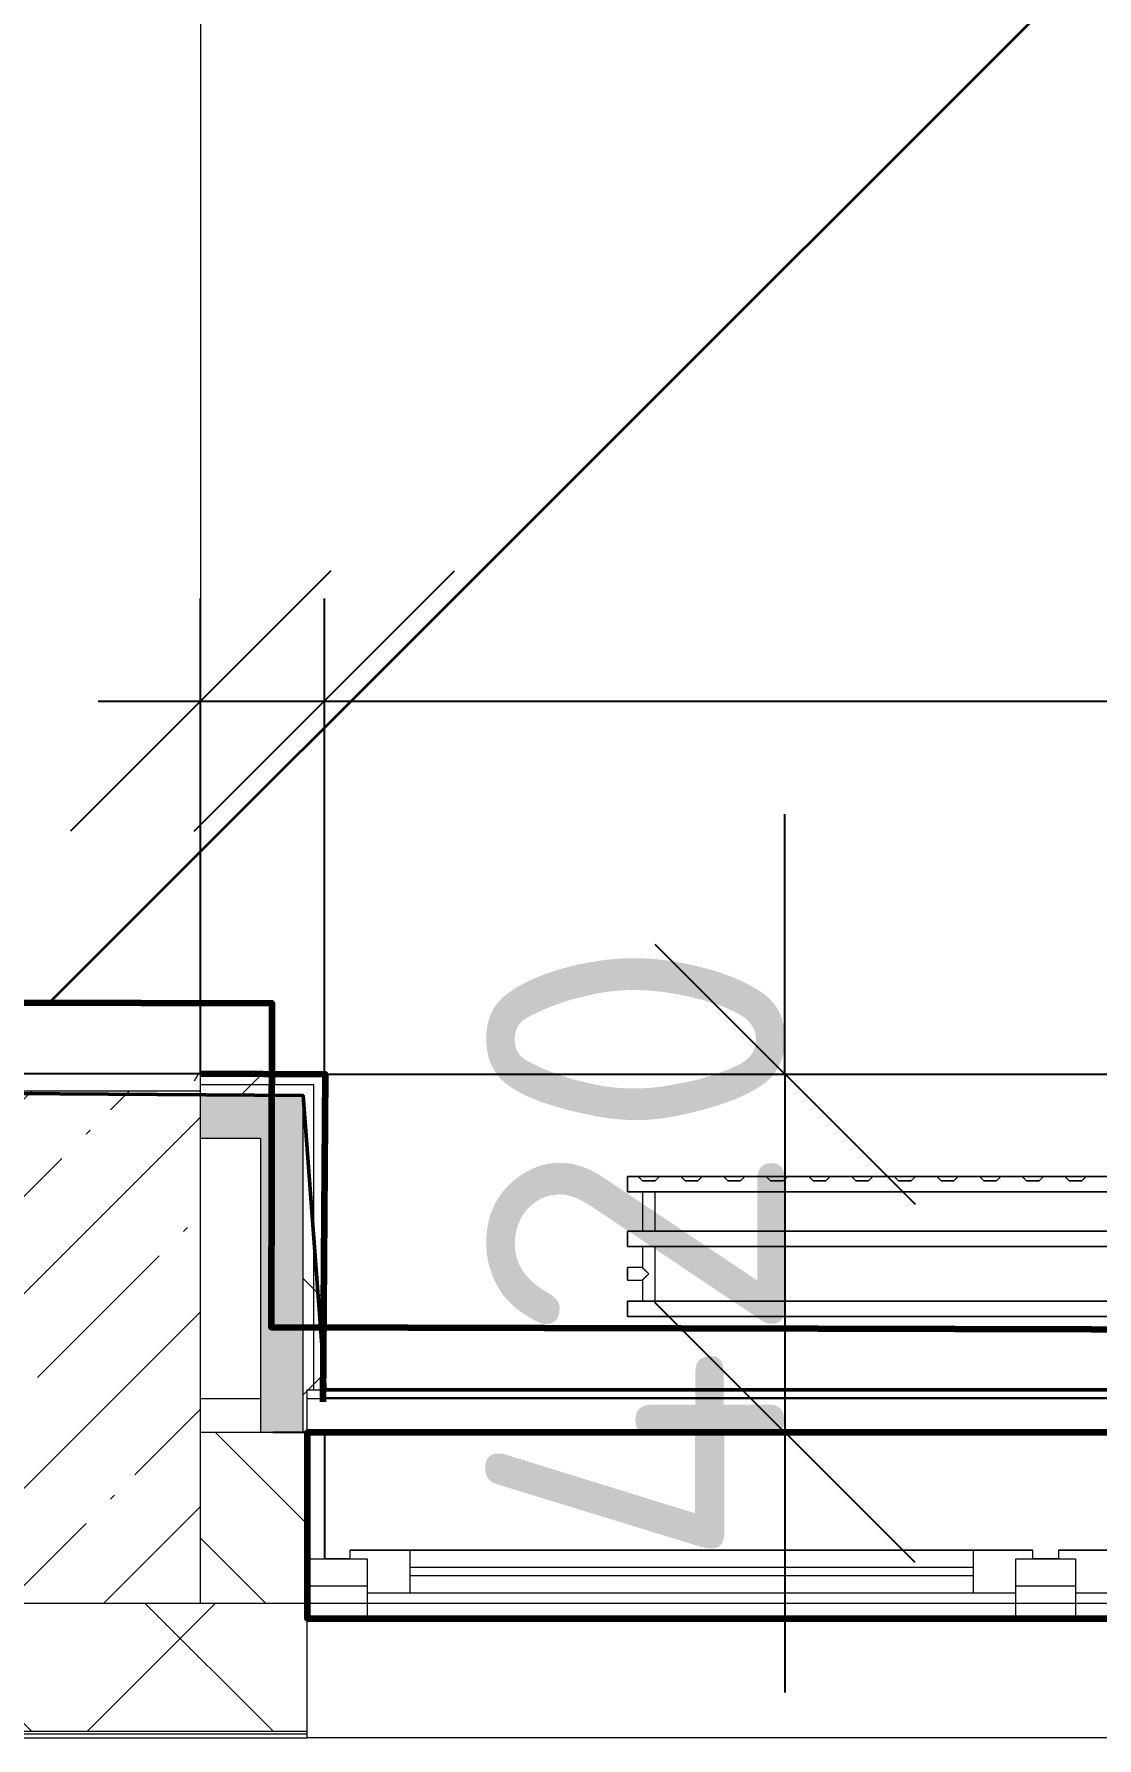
# Model space of a CAD drawing. Header units: millimetres. Extents: x -249154 to 415037, y -45458 to 354837.
# Drawn here: x 22380 to 23625, y -394 to 1603 of the extents above; entities that cross this region are included whole.
import ezdxf

# ---------------------------------------------------------------- set-up
doc = ezdxf.new("R2010")
doc.units = ezdxf.units.MM
for name, color, linetype, lineweight in [('2)2 штукатурка', 5, 'Continuous', 50), ('3)1 шпаклевка', 4, 'Continuous', 35), ('3.3) Шпаклевка баз. фин. WD5-13', 160, 'Continuous', 140), ('3.4) Шп. баз 4 в 525 поз 4838м2', 160, 'Continuous', 140), ('3.4) Шп. фин 4 в 529 поз 11227м2', 6, 'Continuous', 140), ('3.6) Ремонт откосов базовая', 6, 'Continuous', 140), ('3.7) Ремонт откосов финишная', 3, 'Continuous', 140), ('4) демонтаж НЗ №2', 1, 'Continuous', 35), ('4.1) Дм уборка мусора НЗ 2', 20, 'Continuous', 35), ('5.5) Перег WD5', 3, 'Continuous', 60), ('666 покраска FK1', 211, 'Continuous', 60), ('839 штук откосы', 3, 'Continuous', 158), ('874 шпакл откосы', 5, 'Continuous', 158), ('A-FLOR', 7, 'Continuous', 9), ('A-GLAZ', 7, 'Continuous', 9), ('A-GLAZ-1', 7, 'Continuous', 5), ('A-WALL', 7, 'Continuous', 5), ('I-WALL', 7, 'Continuous', 5), ('S-COLS', 7, 'Continuous', 9), ('S-COLS-1', 7, 'Continuous', 5)]:
    doc.layers.add(name, color=color, linetype=linetype, lineweight=lineweight)
for name, color, linetype, lineweight, true_color in [('A-WALL-1', 9, 'Continuous', 5, 0x808080), ('A-WALL-FNSH-1', 9, 'Continuous', 5, 0x808080), ('M-EQPM-1', 7, 'Continuous', 9, 0xb2b2b2)]:
    doc.layers.add(name, color=color, linetype=linetype, lineweight=lineweight, true_color=true_color)
doc.styles.add('ISOCPEUR_1', font='isocpeur.ttf', dxfattribs={"height": 350})
doc.styles.add('ISOCPEUR_4', font='isocpeur.ttf', dxfattribs={"width": 0.9, "height": 1000})
doc.dimstyles.new('ISO-2_0_0_9К_Средний_округл2', dxfattribs={"dimscale": 304.8, "dimtxt": 199.196235, "dimasz": 0.492126, "dimexe": 0.393701, "dimexo": 0, "dimgap": 0, "dimtad": 1, "dimdec": 0, "dimrnd": 10, "dimzin": 0, "dimdsep": 46, "dimtxsty": 'ISOCPEUR_1', "dimblk1": 'OBLIQUE', "dimblk2": 'OBLIQUE', "dimsah": 1, "dimcen": 0.09, "dimdle": 0.393701, "dimazin": 0, "dimtfac": 1, "dimtdec": 4, "dimtix": 1, "dimtmove": 0, "dimatfit": 3, "dimfxl": 1, "dimtvp": 1, "dimtolj": 1, "dimtzin": 0, "dimarcsym": 2})
doc.dimstyles.new('ISO-2_0_0_9К_Средний_округл2_1', dxfattribs={"dimscale": 304.8, "dimtxt": 995.981176, "dimasz": 2.46063, "dimexe": 1.968504, "dimexo": 0, "dimgap": 0, "dimtad": 1, "dimdec": 0, "dimrnd": 10, "dimzin": 0, "dimdsep": 46, "dimtxsty": 'ISOCPEUR_4', "dimblk1": 'OBLIQUE', "dimblk2": 'OBLIQUE', "dimsah": 1, "dimcen": 0.09, "dimdle": 1.968504, "dimazin": 0, "dimtfac": 1, "dimtdec": 4, "dimtix": 1, "dimtmove": 0, "dimatfit": 3, "dimfxl": 1, "dimtvp": 1, "dimtolj": 1, "dimtzin": 0, "dimarcsym": 2})
pattern_1 = [(0, (64.7, -136.06), (243.84, 60.96), [20.117, -162.763, 20.117, -162.763, -975.36]), (0, (64.7, -136.06), (243.84, 60.96), [-365.76, 20.117, -345.643, 20.117, -162.763, -426.72]), (0, (64.7, -136.06), (243.84, 60.96), [-914.4, 20.117, -101.803, 20.117, -284.683]), (120, (156.14, -105.58), (-174.71291, 180.69163), [20.117, -162.763, 20.117, -162.763, -975.36]), (120, (156.14, -105.58), (-174.71291, 180.69163), [-365.76, 20.117, -345.643, 20.117, -162.763, -426.72]), (120, (156.14, -105.58), (-174.71291, 180.69163), [-914.4, 20.117, -101.803, 20.117, -284.683]), (240, (186.62, 16.34), (-69.12709, -241.65163), [20.117, -162.763, 20.117, -162.763, -975.36]), (240, (186.62, 16.34), (-69.12709, -241.65163), [-365.76, 20.117, -345.643, 20.117, -162.763, -426.72]), (240, (186.62, 16.34), (-69.12709, -241.65163), [-914.4, 20.117, -101.803, 20.117, -284.683])]
pattern_2 = [(45, (64.7, -136.06), (-212.132, 212.132), []), (135, (64.7, -136.06), (-212.132, -212.132), [])]

# ---------------------------------------------------------------- blocks, each defined once
blk = doc.blocks.new('120_Окно_СКБ_2Ст - 120_Окно_СКБ_2Ст 2800х2500_створка_-22445922-Объем проектирования 1 этажа')
at = {"layer": 'A-GLAZ'}
for p, q in [((500, -127), (500, -57)), ((500, -57), (570, -57)), ((570, -57), (570, -127)), ((1330, -127), (1330, -57)), ((1330, -57), (1400, -57)), ((1400, -57), (1400, -127)), ((500, -87), (-1330, -87)), ((500, -127), (500, -87)), ((1330, -87), (570, -87)), ((570, -87), (570, -127)), ((620, -137), (620, -87)), ((1280, -137), (1280, -87)), ((1330, -127), (1330, -87)), ((-1350, -137), (520, -137)), ((520, -137), (-1350, -137)), ((570, -127), (500, -127)), ((520, -127), (500, -127)), ((520, -137), (520, -127)), ((570, -127), (550, -127)), ((550, -127), (550, -137)), ((550, -137), (1350, -137)), ((1350, -137), (550, -137)), ((1400, -127), (1330, -127)), ((1350, -127), (1330, -127)), ((1350, -137), (1350, -127))]:
    blk.add_line(p, q, dxfattribs=at)
at = {"layer": 'A-GLAZ-1'}
for p, q in [((1400, -57), (-1400, -57)), ((620, -107), (1280, -107)), ((1280, -117), (620, -117)), ((520, -127), (550, -127)), ((1350, -127), (1380, -127))]:
    blk.add_line(p, q, dxfattribs=at)
blk = doc.blocks.new('BSC_Колонна _Прямоугольная - 600х600-V154-Объем проектирования 1 этажа')
at = {"layer": 'S-COLS-1'}
h = blk.add_hatch(dxfattribs=at)
h.set_pattern_fill('FP_156', color=256, style=0, pattern_type=2)
h.set_pattern_definition([(45, (-22210, -200), (-114.0493, 114.0493), []), (45, (-22095.95, -200), (-114.0493, 114.0493), [201.613, -40.323, 6.706, -33.617])])
h.paths.add_polyline_path([(300, -300), (300, 300), (-300, 300), (-300, -300)])
for p, q in [((300, 300), (-300, 300)), ((-300, 300), (-300, -300)), ((300, -300), (300, 300)), ((-300, -300), (300, -300))]:
    blk.add_line(p, q, dxfattribs=at)
blk = doc.blocks.new('radiator_prado_classic_z_tip_30_po exemplyaru - Classic Z Тип 30-500-30677899-Объем проектирования 1 этажа')
at = {"layer": 'M-EQPM-1'}
for p, q in [((0, 228), (0, 210)), ((1600, 228), (0, 228)), ((0, 210), (0, 228)), ((0, 228), (12.5, 228)), ((12.5, 228), (37.5, 228)), ((37.5, 228), (12.5, 228)), ((12.5, 228), (37.5, 228)), ((12.5, 228), (17.5, 223)), ((12.5, 228), (17.5, 223)), ((32.5, 223), (17.5, 223)), ((17.5, 223), (32.5, 223)), ((32.5, 223), (37.5, 228)), ((37.5, 228), (32.5, 223)), ((37.5, 228), (62.5, 228)), ((62.5, 228), (87.5, 228)), ((87.5, 228), (62.5, 228)), ((62.5, 228), (87.5, 228)), ((62.5, 228), (67.5, 223)), ((62.5, 228), (67.5, 223)), ((82.5, 223), (67.5, 223)), ((67.5, 223), (82.5, 223)), ((82.5, 223), (87.5, 228)), ((87.5, 228), (82.5, 223)), ((87.5, 228), (112.5, 228)), ((112.5, 228), (137.5, 228)), ((137.5, 228), (112.5, 228)), ((112.5, 228), (137.5, 228)), ((112.5, 228), (117.5, 223)), ((112.5, 228), (117.5, 223)), ((132.5, 223), (117.5, 223)), ((117.5, 223), (132.5, 223)), ((132.5, 223), (137.5, 228)), ((137.5, 228), (132.5, 223)), ((137.5, 228), (162.5, 228)), ((162.5, 228), (187.5, 228)), ((187.5, 228), (162.5, 228)), ((162.5, 228), (187.5, 228)), ((162.5, 228), (167.5, 223)), ((162.5, 228), (167.5, 223)), ((182.5, 223), (167.5, 223)), ((167.5, 223), (182.5, 223)), ((182.5, 223), (187.5, 228)), ((187.5, 228), (182.5, 223)), ((187.5, 228), (212.5, 228)), ((212.5, 228), (237.5, 228)), ((237.5, 228), (212.5, 228)), ((212.5, 228), (237.5, 228)), ((212.5, 228), (217.5, 223)), ((212.5, 228), (217.5, 223)), ((232.5, 223), (217.5, 223)), ((217.5, 223), (232.5, 223)), ((232.5, 223), (237.5, 228)), ((237.5, 228), (232.5, 223)), ((237.5, 228), (262.5, 228)), ((262.5, 228), (287.5, 228)), ((287.5, 228), (262.5, 228)), ((262.5, 228), (287.5, 228)), ((262.5, 228), (267.5, 223)), ((262.5, 228), (267.5, 223)), ((282.5, 223), (267.5, 223)), ((267.5, 223), (282.5, 223)), ((282.5, 223), (287.5, 228)), ((287.5, 228), (282.5, 223)), ((287.5, 228), (312.5, 228)), ((312.5, 228), (337.5, 228)), ((337.5, 228), (312.5, 228)), ((312.5, 228), (337.5, 228)), ((312.5, 228), (317.5, 223)), ((312.5, 228), (317.5, 223)), ((332.5, 223), (317.5, 223)), ((317.5, 223), (332.5, 223)), ((332.5, 223), (337.5, 228)), ((337.5, 228), (332.5, 223)), ((337.5, 228), (362.5, 228)), ((362.5, 228), (387.5, 228)), ((387.5, 228), (362.5, 228)), ((362.5, 228), (387.5, 228)), ((362.5, 228), (367.5, 223)), ((362.5, 228), (367.5, 223)), ((382.5, 223), (367.5, 223)), ((367.5, 223), (382.5, 223)), ((382.5, 223), (387.5, 228)), ((387.5, 228), (382.5, 223)), ((387.5, 228), (412.5, 228)), ((412.5, 228), (437.5, 228)), ((437.5, 228), (412.5, 228)), ((412.5, 228), (437.5, 228)), ((412.5, 228), (417.5, 223)), ((412.5, 228), (417.5, 223)), ((432.5, 223), (417.5, 223)), ((417.5, 223), (432.5, 223)), ((432.5, 223), (437.5, 228)), ((437.5, 228), (432.5, 223)), ((437.5, 228), (462.5, 228)), ((462.5, 228), (487.5, 228)), ((487.5, 228), (462.5, 228)), ((462.5, 228), (487.5, 228)), ((462.5, 228), (467.5, 223)), ((462.5, 228), (467.5, 223)), ((482.5, 223), (467.5, 223)), ((467.5, 223), (482.5, 223)), ((482.5, 223), (487.5, 228)), ((487.5, 228), (482.5, 223)), ((487.5, 228), (512.5, 228)), ((512.5, 228), (537.5, 228)), ((537.5, 228), (512.5, 228)), ((512.5, 228), (537.5, 228)), ((512.5, 228), (517.5, 223)), ((512.5, 228), (517.5, 223)), ((532.5, 223), (517.5, 223)), ((517.5, 223), (532.5, 223)), ((532.5, 223), (537.5, 228)), ((537.5, 228), (532.5, 223)), ((537.5, 228), (562.5, 228)), ((0, 210), (1600, 210)), ((17.8, 210), (0, 210)), ((17.5, 210), (17.5, 164)), ((17.5, 210), (17.5, 164)), ((17.8, 210), (17.5, 210)), ((17.5, 210), (17.8, 210)), ((17.8, 210), (17.5, 210)), ((17.5, 210), (19.7, 210)), ((32.2, 210), (17.8, 210)), ((17.8, 210), (32.2, 210)), ((32.2, 210), (17.8, 210)), ((19.7, 210), (28.8, 210)), ((28.8, 210), (32.5, 210)), ((32.5, 210), (32.2, 210)), ((32.2, 210), (32.5, 210)), ((32.5, 210), (32.2, 210)), ((1567.8, 210), (32.2, 210)), ((32.5, 164), (32.5, 210)), ((32.5, 164), (32.5, 210)), ((1600, 164), (0, 164)), ((0, 164), (0, 146)), ((0, 146), (0, 164)), ((0, 164), (17.8, 164)), ((17.8, 164), (17.5, 164)), ((17.5, 164), (17.8, 164)), ((17.8, 164), (17.5, 164)), ((17.5, 164), (23.1, 164)), ((32.2, 164), (17.8, 164)), ((17.8, 164), (32.2, 164)), ((32.2, 164), (17.8, 164)), ((23.1, 164), (30.3, 164)), ((30.3, 164), (32.5, 164)), ((32.5, 164), (32.2, 164)), ((32.2, 164), (32.5, 164)), ((32.5, 164), (32.2, 164)), ((32.2, 164), (1567.8, 164)), ((0, 146), (1600, 146)), ((18.5, 146), (0, 146)), ((17.5, 146), (17.5, 121.5)), ((17.5, 146), (17.5, 121.5)), ((17.5, 146), (18.5, 146)), ((18.5, 146), (17.5, 146)), ((17.5, 146), (18.5, 146)), ((17.8, 146), (17.5, 146)), ((19.7, 146), (17.8, 146)), ((18.5, 146), (32.2, 146)), ((32.2, 146), (18.5, 146)), ((18.5, 146), (32.2, 146)), ((21.3, 146), (19.7, 146)), ((23.1, 146), (21.3, 146)), ((25, 146), (23.1, 146)), ((26.9, 146), (25, 146)), ((28.8, 146), (26.9, 146)), ((31.5, 146), (28.8, 146)), ((32.2, 146), (31.5, 146)), ((32.2, 146), (32.5, 146)), ((32.5, 146), (32.2, 146)), ((32.2, 146), (32.5, 146)), ((32.5, 146), (32.2, 146)), ((1567.8, 146), (32.2, 146)), ((32.5, 82), (32.5, 146)), ((32.5, 82), (32.5, 146)), ((17.5, 121.5), (0, 121.5)), ((17.5, 121.5), (0, 121.5)), ((0, 121.5), (0, 120.5)), ((0, 106.5), (0, 121.5)), ((0, 120.5), (0, 112.1)), ((0, 120.5), (0, 119.3)), ((0, 114), (0, 120.5)), ((0, 120.5), (0, 120.5)), ((0, 119.3), (0, 117.8)), ((0, 117.8), (0, 114)), ((0, 114), (0, 110.3)), ((0, 107.5), (0, 114)), ((0, 112.1), (0, 107.5)), ((0, 110.3), (0, 108.7)), ((0, 108.7), (0, 107.5)), ((0, 107.5), (0, 106.5)), ((0, 107.5), (0, 107.5)), ((0, 106.5), (17.5, 106.5)), ((0, 106.5), (17.5, 106.5)), ((17.5, 106.5), (17.5, 82)), ((17.5, 106.5), (17.5, 82)), ((1600, 82), (0, 82)), ((0, 82), (0, 64)), ((0, 64), (0, 82)), ((0, 82), (18.5, 82)), ((17.8, 82), (17.5, 82)), ((17.5, 82), (18.5, 82)), ((18.5, 82), (17.5, 82)), ((17.5, 82), (32.5, 82)), ((18.5, 82), (17.8, 82)), ((32.2, 82), (18.5, 82)), ((18.5, 82), (32.2, 82)), ((32.2, 82), (18.5, 82)), ((32.5, 82), (32.2, 82)), ((32.2, 82), (32.5, 82)), ((32.5, 82), (32.2, 82)), ((32.2, 82), (1567.8, 82)), ((1600, 64), (0, 64)), ((0, 64), (1600, 64))]:
    blk.add_line(p, q, dxfattribs=at)
for points, knots in [([(18.5, 120.5), (18.4, 120.6), (18.3, 120.7), (18.1, 120.9), (17.9, 121.1), (17.8, 121.2), (17.7, 121.3), (17.5, 121.5), (17.5, 121.5), (17.5, 121.5)], [0.7142857, 0.7142857, 0.7142857, 0.7142857, 0.75, 0.7857143, 0.8214286, 0.8571429, 0.8928571, 0.9285714, 1, 1, 1, 1]), ([(17.5, 121.5), (17.5, 121.5), (17.5, 121.5), (17.7, 121.3), (17.8, 121.2), (17.9, 121.1), (18.1, 120.9), (18.3, 120.7), (18.4, 120.6), (18.5, 120.5)], [0, 0, 0, 0, 0.0714286, 0.1071429, 0.1428571, 0.1785714, 0.2142857, 0.25, 0.2857143, 0.2857143, 0.2857143, 0.2857143]), ([(17.5, 121.5), (17.5, 121.5), (17.5, 121.5), (17.7, 121.3), (17.8, 121.2), (17.9, 121.1), (18.1, 120.9), (18.3, 120.7), (18.4, 120.6), (18.5, 120.5)], [0, 0, 0, 0, 0.0714286, 0.1071429, 0.1428571, 0.1785714, 0.2142857, 0.25, 0.2857143, 0.2857143, 0.2857143, 0.2857143]), ([(25, 114), (24.5, 114.5), (23.6, 115.4), (22.4, 116.6), (21.6, 117.4), (21.1, 117.9), (20.8, 118.2), (20.5, 118.5), (20.2, 118.8), (19.8, 119.1), (19.6, 119.4), (19.3, 119.7), (19, 120), (18.7, 120.3), (18.5, 120.5), (18.3, 120.7), (18.1, 120.9), (17.9, 121.1), (17.8, 121.2), (17.7, 121.3), (17.5, 121.5), (17.5, 121.5), (17.5, 121.5)], [0, 0, 0, 0, 0.142857, 0.285714, 0.357143, 0.392857, 0.428571, 0.464286, 0.5, 0.535714, 0.571429, 0.607143, 0.642857, 0.678571, 0.714286, 0.75, 0.785714, 0.821429, 0.857143, 0.892857, 0.928571, 1, 1, 1, 1]), ([(17.5, 106.5), (17.5, 106.5), (17.5, 106.5), (17.7, 106.7), (17.8, 106.8), (17.9, 106.9), (18.1, 107.1), (18.3, 107.3), (18.5, 107.5), (18.7, 107.7), (19, 108), (19.3, 108.3), (19.6, 108.6), (19.8, 108.9), (20.3, 109.3), (20.7, 109.7), (21.1, 110.1), (21.6, 110.6), (22.4, 111.4), (23.6, 112.6), (24.5, 113.5), (25, 114)], [0, 0, 0, 0, 0.071429, 0.107143, 0.142857, 0.178571, 0.214286, 0.25, 0.285714, 0.321429, 0.357143, 0.392857, 0.428571, 0.464286, 0.5, 0.571429, 0.607143, 0.642857, 0.714286, 0.857143, 1, 1, 1, 1]), ([(17.5, 106.5), (17.5, 106.5), (17.5, 106.5), (17.7, 106.7), (17.8, 106.8), (17.9, 106.9), (18.1, 107.1), (18.3, 107.3), (18.4, 107.4), (18.5, 107.5)], [0, 0, 0, 0, 0.0714286, 0.1071429, 0.1428571, 0.1785714, 0.2142857, 0.25, 0.2857143, 0.2857143, 0.2857143, 0.2857143]), ([(18.5, 107.5), (18.4, 107.4), (18.3, 107.3), (18.1, 107.1), (17.9, 106.9), (17.8, 106.8), (17.7, 106.7), (17.5, 106.5), (17.5, 106.5), (17.5, 106.5)], [0.7142857, 0.7142857, 0.7142857, 0.7142857, 0.75, 0.7857143, 0.8214286, 0.8571429, 0.8928571, 0.9285714, 1, 1, 1, 1]), ([(18.5, 107.5), (18.4, 107.4), (18.3, 107.3), (18.1, 107.1), (17.9, 106.9), (17.8, 106.8), (17.7, 106.7), (17.5, 106.5), (17.5, 106.5), (17.5, 106.5)], [0.7142857, 0.7142857, 0.7142857, 0.7142857, 0.75, 0.7857143, 0.8214286, 0.8571429, 0.8928571, 0.9285714, 1, 1, 1, 1]), ([(22.1, 116.9), (21.9, 117.1), (21.6, 117.4), (21.1, 117.9), (20.8, 118.2), (20.5, 118.5), (20.2, 118.8), (19.9, 119.2), (19.7, 119.3), (19.6, 119.4)], [0.2857143, 0.2857143, 0.2857143, 0.2857143, 0.3571429, 0.3928571, 0.4285714, 0.4642857, 0.5, 0.5357143, 0.5714286, 0.5714286, 0.5714286, 0.5714286]), ([(19.6, 119.4), (19.7, 119.3), (19.9, 119.2), (20.3, 118.7), (20.7, 118.3), (21.1, 117.9), (21.6, 117.4), (21.9, 117.1), (22.1, 116.9)], [0.4285714, 0.4285714, 0.4285714, 0.4285714, 0.4642857, 0.5, 0.5714286, 0.6071429, 0.6428571, 0.7142857, 0.7142857, 0.7142857, 0.7142857]), ([(19.6, 119.4), (19.7, 119.3), (19.8, 119.1), (20.3, 118.7), (20.7, 118.3), (21.1, 117.9), (21.6, 117.4), (21.9, 117.1), (22.1, 116.9)], [0.4285714, 0.4285714, 0.4285714, 0.4285714, 0.4642857, 0.5, 0.5714286, 0.6071429, 0.6428571, 0.7142857, 0.7142857, 0.7142857, 0.7142857]), ([(19.6, 108.6), (19.7, 108.7), (19.9, 108.8), (20.3, 109.3), (20.7, 109.7), (21.1, 110.1), (21.6, 110.6), (21.9, 110.9), (22.1, 111.1)], [0.4285714, 0.4285714, 0.4285714, 0.4285714, 0.4642857, 0.5, 0.5714286, 0.6071429, 0.6428571, 0.7142857, 0.7142857, 0.7142857, 0.7142857]), ([(22.1, 111.1), (21.9, 110.9), (21.6, 110.6), (21.1, 110.1), (20.8, 109.8), (20.5, 109.5), (20.2, 109.2), (19.9, 108.8), (19.7, 108.7), (19.6, 108.6)], [0.2857143, 0.2857143, 0.2857143, 0.2857143, 0.3571429, 0.3928571, 0.4285714, 0.4642857, 0.5, 0.5357143, 0.5714286, 0.5714286, 0.5714286, 0.5714286]), ([(22.1, 111.1), (21.9, 110.9), (21.6, 110.6), (21.1, 110.1), (20.8, 109.8), (20.5, 109.5), (20.2, 109.2), (19.8, 108.9), (19.7, 108.7), (19.6, 108.6)], [0.2857143, 0.2857143, 0.2857143, 0.2857143, 0.3571429, 0.3928571, 0.4285714, 0.4642857, 0.5, 0.5357143, 0.5714286, 0.5714286, 0.5714286, 0.5714286])]:
    blk.add_open_spline(points, degree=3, knots=knots, dxfattribs=at)
for points in [[(19.6, 119.4), (19.5, 119.5), (19.3, 119.7), (19, 120), (18.7, 120.3), (18.6, 120.4), (18.5, 120.5)], [(18.5, 120.5), (18.6, 120.4), (18.7, 120.3), (19, 120), (19.3, 119.7), (19.5, 119.5), (19.6, 119.4)], [(18.5, 120.5), (18.6, 120.4), (18.7, 120.3), (19, 120), (19.3, 119.7), (19.5, 119.5), (19.6, 119.4)], [(18.5, 107.5), (18.6, 107.6), (18.7, 107.7), (19, 108), (19.3, 108.3), (19.5, 108.5), (19.6, 108.6)], [(19.6, 108.6), (19.5, 108.5), (19.3, 108.3), (19, 108), (18.7, 107.7), (18.6, 107.6), (18.5, 107.5)], [(19.6, 108.6), (19.5, 108.5), (19.3, 108.3), (19, 108), (18.7, 107.7), (18.6, 107.6), (18.5, 107.5)], [(25, 114), (24.5, 114.5), (23.6, 115.4), (22.6, 116.4), (22.1, 116.9)], [(22.1, 116.9), (22.6, 116.4), (23.6, 115.4), (24.5, 114.5), (25, 114)], [(22.1, 116.9), (22.6, 116.4), (23.6, 115.4), (24.5, 114.5), (25, 114)], [(22.1, 111.1), (22.6, 111.6), (23.6, 112.6), (24.5, 113.5), (25, 114)], [(25, 114), (24.5, 113.5), (23.6, 112.6), (22.6, 111.6), (22.1, 111.1)], [(25, 114), (24.5, 113.5), (23.6, 112.6), (22.6, 111.6), (22.1, 111.1)]]:
    blk.add_open_spline(points, degree=3, dxfattribs=at)
blk = doc.blocks.new('_Oblique')
at = {"color": 0, "linetype": 'ByBlock', "lineweight": -2}
blk.add_line((-0.5, -0.5), (0.5, 0.5), dxfattribs=at)
blk = doc.blocks.new('*D2048')
at = {"layer": '5.5) Перег WD5', "color": 0, "lineweight": -2, "transparency": 16777216}
for p, q in [((22574.7, 383.9), (22574.7, 941.3)), ((22719.7, 383.9), (22719.7, 941.3)), ((22454.7, 821.3), (22719.7, 821.3)), ((22719.7, 821.3), (69769, 821.3))]:
    blk.add_line(p, q, dxfattribs=at)
at = {"layer": 'Defpoints', "color": 0, "transparency": 16777216}
for p in [(22719.7, 821.3), (22574.7, 383.9), (22719.7, 383.9)]:
    blk.add_point(p, dxfattribs=at)
at = {"layer": '5.5) Перег WD5', "color": 0, "lineweight": -2, "transparency": 16777216, "xscale": 304.8, "yscale": 304.8, "zscale": 304.8, "rotation": 180}
blk.add_blockref('_Oblique', (22574.7, 821.3), dxfattribs=at)
at = {"layer": '5.5) Перег WD5', "color": 0, "lineweight": -2, "transparency": 16777216, "xscale": 304.8, "yscale": 304.8, "zscale": 304.8}
blk.add_blockref('_Oblique', (22719.7, 821.3), dxfattribs=at)
at = {"layer": '5.5) Перег WD5', "color": 0, "lineweight": 25, "transparency": 16777216, "insert": (69264.6, 1288), "char_height": 350, "width": 413.715, "attachment_point": 1, "line_spacing_factor": 1.149209, "style": 'ISOCPEUR_1'}
blk.add_mtext('\\A1;150', dxfattribs=at)
blk = doc.blocks.new('*D2049')
at = {"layer": '5.5) Перег WD5', "color": 0, "lineweight": -2, "transparency": 16777216}
for p, q in [((23259.3, 383.9), (23259.3, 688.7)), ((22719.7, 383.9), (23859.3, 383.9)), ((23259.3, 383.9), (23259.3, -36.1)), ((23365.3, -36.1), (22659.3, -36.1)), ((23259.3, -36.1), (23259.3, -340.9))]:
    blk.add_line(p, q, dxfattribs=at)
at = {"layer": 'Defpoints', "color": 0, "transparency": 16777216}
for p in [(22719.7, 383.9), (23259.3, -36.1), (23365.3, -36.1)]:
    blk.add_point(p, dxfattribs=at)
at = {"layer": '5.5) Перег WD5', "color": 0, "lineweight": -2, "transparency": 16777216, "xscale": 304.8, "yscale": 304.8, "zscale": 304.8}
for p, rotation in [((23259.3, 383.9), 270), ((23259.3, -36.1), 90)]:
    blk.add_blockref('_Oblique', p, dxfattribs=dict(at, rotation=rotation))
at = {"layer": '5.5) Перег WD5', "color": 0, "lineweight": 25, "transparency": 16777216, "insert": (23084.3, 173.9), "char_height": 350, "width": 478.071, "attachment_point": 5, "rotation": 90, "style": 'ISOCPEUR_1'}
blk.add_mtext('\\A1;420', dxfattribs=at)

msp = doc.modelspace()

# ---------------------------------------------------------------- hatches: boundary and pattern name
at = {"layer": '4.1) Дм уборка мусора НЗ 2'}
h = msp.add_hatch(dxfattribs=at)
h.set_pattern_fill('ANSI31', color=1, scale=444)
h.paths.add_polyline_path([(29405.8, 6825.9), (27603.7, 6825.9), (27599, 6896.7), (27556.2, 6896.8), (27557.9, 7593.8), (26199.9, 7597), (26198.3, 6907), (25006.3, 6909.8), (25007.9, 7619.8), (22549.9, 7625.6), (22549, 7225.6), (21907, 7227.1), (21907.9, 7607.1), (20749.9, 7609.8), (20732.2, 91.8), (21890.2, 89.1), (21891.1, 469.1), (22658.1, 467.3), (22657.2, 87.3), (25540.2, 80.5), (25541.1, 460.5), (26431.6, 458.4), (26430.7, 78.4), (29190, 72), (29190.9, 452), (29390.9, 451.5)])
at = {"layer": 'A-WALL'}
h = msp.add_hatch(dxfattribs=at)
h.set_pattern_fill('FP_2', color=256, style=0, pattern_type=2)
h.set_pattern_definition([(135, (64.7, -136.06), (-70.71068, -70.71068), [])])
h.paths.add_polyline_path([(7724.7, -236.1), (7724.7, -36.1), (6894.7, -36.1), (6894.7, -236.1)])
h.paths.add_polyline_path([(19424.7, -236.1), (20774.7, -236.1), (20774.7, -36.1), (19424.7, -36.1), (19424.7, -216.1)])
h.paths.add_polyline_path([(14924.7, -236.1), (15674.7, -236.1), (15674.7, -36.1), (14924.7, -36.1), (14924.7, -216.1)])
h.paths.add_polyline_path([(16574.7, -236.1), (16724.7, -236.1), (16724.7, -36.1), (16574.7, -36.1), (16574.7, -234.1)])
h.paths.add_polyline_path([(21674.7, -236.1), (21974.7, -236.1), (21974.7, -36.1), (21674.7, -36.1), (21674.7, -216.1)])
h.paths.add_polyline_path([(9974.7, -236.1), (9974.7, -36.1), (9224.4, -36.1), (9224.4, -236.1), (9424.4, -236.1)])
h.paths.add_polyline_path([(22574.7, -236.1), (22699.7, -236.1), (22699.7, -36.1), (22574.7, -36.1), (22574.7, -216.1)])
h.paths.add_polyline_path([(12120.3, -236.1), (12224.7, -236.1), (12224.7, -36.1), (12074.7, -36.1), (12074.7, -236.1)])
h.paths.add_polyline_path([(27374.7, -236.1), (28374.4, -236.1), (28374.4, -36.1), (27374.7, -36.1), (27374.7, -216.1)])
h.paths.add_polyline_path([(26474.7, -236.1), (26474.7, -36.1), (26224.7, -36.1), (26224.7, -236.1)])
h.paths.add_polyline_path([(25499.7, -236.1), (25624.7, -236.1), (25624.7, -36.1), (25499.7, -36.1), (25499.7, -216.1)])
h = msp.add_hatch(dxfattribs=at)
h.set_pattern_fill('FP_24', color=256, style=0, pattern_type=2)
h.set_pattern_definition([(45, (64.7, -136.06), (-141.42136, 141.42136), []), (135, (64.7, -136.06), (-141.42136, -141.42136), [])])
h.paths.add_polyline_path([(75756.8, -386.1), (75764.7, -386.1), (75764.7, -236.1), (74044.7, -236.1), (74044.7, -386.1), (75544.7, -386.1)])
h.paths.add_polyline_path([(70724.7, -386.1), (70724.7, -236.1), (67124.7, -236.1), (67124.7, -386.1), (69886.1, -386.1)])
h.paths.add_polyline_path([(72300.8, -386.1), (72344.7, -386.1), (72344.7, -236.1), (71624.7, -237.9), (71624.7, -386.1), (72144.7, -386.1)])
h.paths.add_polyline_path([(65224.7, -386.1), (66224.7, -386.1), (66224.7, -236.1), (65224.7, -236.1), (65224.7, -254.1)])
h.paths.add_polyline_path([(63774.7, -386.1), (64324.7, -386.1), (64324.7, -236.1), (63774.7, -236.1), (63774.7, -257.4)])
h.paths.add_polyline_path([(60974.7, -386.1), (61674.7, -386.1), (61674.7, -236.1), (60974.7, -236.1), (60974.7, -264.3)])
h.paths.add_polyline_path([(60074.7, -386.1), (60074.7, -236.1), (59324.7, -236.1), (59324.7, -386.1)])
h.paths.add_polyline_path([(57224.7, -386.1), (57224.7, -236.1), (56474.7, -236.1), (56474.7, -386.1)])
h.paths.add_polyline_path([(53374.7, -386.1), (53374.7, -236.1), (51936.2, -236.1), (51936.2, -386.1)])
h.paths.add_polyline_path([(49836.2, -386.1), (49836.2, -236.1), (49124.7, -236.1), (49124.7, -386.1), (49255.4, -386.1)])
h.paths.add_polyline_path([(48224.7, -386.1), (48224.7, -236.1), (47474.7, -236.1), (47474.7, -386.1)])
h.paths.add_polyline_path([(44374.7, -386.1), (44374.7, -236.1), (42802.2, -236.1), (42802.2, -386.1)])
h.paths.add_polyline_path([(38940.1, -386.1), (39104.7, -386.1), (39104.7, -236.1), (38054.7, -236.1), (38054.7, -386.1)])
h.paths.add_polyline_path([(40702.2, -386.1), (40702.2, -236.1), (40004.7, -236.1), (40004.7, -386.1)])
h.paths.add_polyline_path([(36877, -386.1), (37154.7, -386.1), (37154.7, -236.1), (36034.7, -236.1), (36034.7, -386.1)])
h.paths.add_polyline_path([(33934.7, -386.1), (33934.7, -236.1), (33074.7, -236.1), (33074.7, -386.1)])
h.paths.add_polyline_path([(30274.7, -386.1), (30274.7, -236.1), (29274.4, -236.1), (29274.4, -386.1)])
h.paths.add_polyline_path([(28374.4, -386.1), (28374.4, -236.1), (27374.7, -236.1), (27374.7, -386.1)])
h.paths.add_polyline_path([(26474.7, -386.1), (26474.7, -236.1), (25499.7, -236.1), (25499.7, -386.1)])
h.paths.add_polyline_path([(22699.7, -386.1), (22699.7, -236.1), (21674.7, -236.1), (21674.7, -386.1)])
h.paths.add_polyline_path([(19424.7, -386.1), (20774.7, -386.1), (20774.7, -236.1), (19424.7, -236.1), (19424.7, -367.6)])
h.paths.add_polyline_path([(17324.7, -386.1), (17324.7, -236.1), (16574.7, -236.1), (16574.7, -386.1)])
h.paths.add_polyline_path([(14924.7, -386.1), (15674.7, -386.1), (15674.7, -236.1), (14924.7, -236.1), (14924.7, -378.8)])
h.paths.add_polyline_path([(12120.3, -386.1), (12824.7, -384.1), (12824.7, -236.1), (12074.7, -236.1), (12074.7, -386.1)])
h.paths.add_polyline_path([(7994.1, -386.1), (8324.4, -386.1), (8324.4, -236.1), (6894.7, -236.1), (6894.7, -386.1), (7724.7, -386.1)])
h.paths.add_polyline_path([(9224.4, -386.1), (9974.7, -386.1), (9974.7, -236.1), (9224.4, -236.1), (9224.4, -254.1)])
h.paths.add_polyline_path([(174.7, -386.1), (3794.7, -386.1), (3794.7, -236.1), (-195.3, -236.1), (-195.3, -386.1), (-45.3, -386.1)])
at = {"layer": 'I-WALL'}
h = msp.add_hatch(dxfattribs=at)
h.set_pattern_fill('FP_191', color=256, style=0, pattern_type=2)
h.set_pattern_definition(pattern_1)
h.paths.add_polyline_path([(21974.7, 363.9), (22574.7, 363.9), (22574.7, 383.9), (21974.7, 383.9)])
h = msp.add_hatch(dxfattribs=at)
h.set_pattern_fill('FP_192', color=256, style=0, pattern_type=2)
h.set_pattern_definition(pattern_2)
h.paths.add_polyline_path([(22594.7, 371.4), (22707.2, 371.4), (22707.2, 383.9), (22574.7, 383.9), (22574.7, 371.4)])
h = msp.add_hatch(dxfattribs=at)
h.set_pattern_fill('FP_192', color=256, style=0, pattern_type=2)
h.set_pattern_definition(pattern_2)
h.paths.add_polyline_path([(22719.7, 13.9), (22719.7, 383.9), (22707.2, 383.9), (22707.2, 13.9)])
h = msp.add_hatch(dxfattribs=at)
h.set_pattern_fill('FP_192', color=256, style=0, pattern_type=2)
h.set_pattern_definition(pattern_2)
h.paths.add_polyline_path([(22694.7, 358.9), (22694.2, 371.4), (22574.7, 371.4), (22574.7, 358.9), (22644.7, 358.9)])
h = msp.add_hatch(dxfattribs=at)
h.set_pattern_fill('FP_192', color=256, style=0, pattern_type=2)
h.set_pattern_definition(pattern_2)
h.paths.add_polyline_path([(22694.7, -36.1), (22699.7, -36.1), (22699.7, 13.9), (22707.2, 13.9), (22707.2, 371.4), (22694.7, 371.4), (22694.7, -16.1)])
for points in [[(22644.7, 308.9), (22644.7, 358.9), (22574.7, 358.9), (22574.7, 308.9), (22594.7, 308.9)], [(22694.7, -36.1), (22694.7, 358.9), (22644.7, 358.9), (22644.7, -36.1)]]:
    msp.add_hatch(color=256, dxfattribs=at).paths.add_polyline_path(points)
h = msp.add_hatch(dxfattribs=at)
h.set_pattern_fill('FP_191', color=256, style=0, pattern_type=2)
h.set_pattern_definition(pattern_1)
h.paths.add_polyline_path([(22719.7, -184.1), (22719.7, -36.1), (22699.7, -36.1), (22699.7, -184.1)])

# ---------------------------------------------------------------- linework, layer by layer
at = {"layer": '2)2 штукатурка'}
msp.add_lwpolyline([(20795.7, 4.9), (21953.7, 3.9), (21953.7, 363.9), (22694.7, 358.9), (22720.7, 13.9), (25604.7, 13.9), (25624.7, 384.9), (26528.2, 358.9), (26528.2, -36.1), (29264.4, 3.9), (29274.4, 363.9), (29474.4, 363.9)], dxfattribs=at)
at = {"layer": '3)1 шпаклевка', "flags": 128}
msp.add_lwpolyline([(27557.1, 7593.8), (26199.1, 7597), (26197.5, 6907), (25005.5, 6909.8), (25007.2, 7619.8), (22549.2, 7625.6), (22548.2, 7225.6), (21906.2, 7227.1), (21907.1, 7607.1), (20749.1, 7609.8), (20731.5, 91.8), (21889.5, 89.1), (21890.4, 469.1), (22657.4, 467.3), (22656.5, 87.3), (25539.5, 80.5), (25540.3, 460.5), (26430.8, 458.4), (26430, 78.4), (29189.2, 72), (29190.1, 452), (29390.1, 451.5), (29405.2, 6892.5), (27555.5, 6896.8)], close=True, dxfattribs=at)
at = {"layer": '3.3) Шпаклевка баз. фин. WD5-13', "ltscale": 0.5}
msp.add_lwpolyline([(22574.7, 384.9), (22720.7, 383.9), (22718.1, 0)], dxfattribs=at)
at = {"layer": '3.4) Шп. баз 4 в 525 поз 4838м2', "flags": 128}
msp.add_lwpolyline([(22549.9, 7625.6), (22549, 7225.6), (21907, 7227.1), (21907.9, 7607.1), (20749.9, 7609.8), (20732.2, 91.8), (21890.2, 89.1), (21891.1, 469.1), (22658.1, 467.3), (22657.2, 87.3)], dxfattribs=at)
at = {"layer": '3.4) Шп. фин 4 в 529 поз 11227м2', "flags": 128}
msp.add_lwpolyline([(27557.9, 7593.8), (26199.9, 7597), (26198.3, 6907), (25006.3, 6909.8), (25007.9, 7619.8), (22549.9, 7625.6), (22549, 7225.6), (21907, 7227.1), (21907.9, 7607.1), (20749.9, 7609.8), (20732.2, 91.8), (21890.2, 89.1), (21891.1, 469.1), (22658.1, 467.3), (22657.2, 87.3), (25540.2, 80.5), (25541.1, 460.5), (26431.6, 458.4), (26430.7, 78.4), (29190, 72), (29190.9, 452), (29390.9, 451.5), (29406, 6892.5), (27556.2, 6896.8)], close=True, dxfattribs=at)
at = {"layer": '3.6) Ремонт откосов базовая', "ltscale": 0.01}
msp.add_lwpolyline([(25499.7, -36.1), (22699.7, -36.1), (22699.7, -254.1), (25499.7, -254.1)], close=True, dxfattribs=at)
at = {"layer": '3.7) Ремонт откосов финишная', "ltscale": 0.01}
msp.add_lwpolyline([(25499.7, -36.1), (22699.7, -36.1), (22699.7, -254.1), (25499.7, -254.1)], close=True, dxfattribs=at)
at = {"layer": '4) демонтаж НЗ №2', "flags": 128}
msp.add_lwpolyline([(27557.9, 7593.8), (26199.9, 7597), (26198.3, 6907), (25006.3, 6909.8), (25007.9, 7619.8), (22549.9, 7625.6), (22549, 7225.6), (21907, 7227.1), (21907.9, 7607.1), (20749.9, 7609.8), (20732.2, 91.8), (21890.2, 89.1), (21891.1, 469.1), (22658.1, 467.3), (22657.2, 87.3), (25540.2, 80.5), (25541.1, 460.5), (26431.6, 458.4), (26430.7, 78.4), (29190, 72), (29190.9, 452), (29390.9, 451.5), (29406, 6892.5), (27556.2, 6896.8)], close=True, dxfattribs=at)
at = {"layer": '666 покраска FK1', "flags": 128}
msp.add_lwpolyline([(27557.9, 7593.8), (26199.9, 7597), (26198.3, 6907), (25006.3, 6909.8), (25007.9, 7619.8), (22549.9, 7625.6), (22549, 7225.6), (21907, 7227.1), (21907.9, 7607.1), (20749.9, 7609.8), (20732.2, 91.8), (21890.2, 89.1), (21891.1, 469.1), (22658.1, 467.3), (22657.2, 87.3), (25540.2, 80.5), (25541.1, 460.5), (26431.6, 458.4), (26430.7, 78.4), (29190, 72), (29190.9, 452), (29390.9, 451.5), (29406, 6892.5), (27556.2, 6896.8)], close=True, dxfattribs=at)
at = {"layer": '839 штук откосы', "ltscale": 0.01}
msp.add_lwpolyline([(25499.7, -36.1), (22699.7, -36.1), (22699.7, -254.1), (25499.7, -254.1)], close=True, dxfattribs=at)
at = {"layer": '874 шпакл откосы', "ltscale": 0.01}
msp.add_lwpolyline([(25499.7, -36.1), (22699.7, -36.1), (22699.7, -254.1), (25499.7, -254.1)], close=True, dxfattribs=at)
at = {"layer": 'A-FLOR'}
for p, q in [((22574.7, 3463.9), (22574.7, 383.9)), ((22719.7, 383.9), (21954.7, 383.9)), ((22719.7, 121.7), (22719.7, 383.9))]:
    msp.add_line(p, q, dxfattribs=at)
at = {"layer": 'A-WALL'}
for p, q in [((22574.7, 363.9), (22574.7, 383.9)), ((22707.2, 371.4), (22574.7, 371.4)), ((22707.2, 13.9), (22707.2, 371.4)), ((22694.7, 358.9), (22574.7, 358.9)), ((22694.7, -36.1), (22694.7, 358.9)), ((22574.7, -236.1), (22699.7, -236.1)), ((22699.7, -236.1), (25624.7, -236.1)), ((21674.7, -386.1), (22699.7, -386.1)), ((21674.7, -389.1), (22699.7, -389.1)), ((25499.7, -394.1), (22699.7, -394.1))]:
    msp.add_line(p, q, dxfattribs=at)
at = {"layer": 'A-WALL-1'}
for p, q in [((22574.7, 308.9), (22644.7, 308.9)), ((22644.7, 308.9), (22644.7, -36.1)), ((22699.7, -386.1), (22699.7, 13.9)), ((22699.7, 13.9), (22719.7, 13.9)), ((22719.7, -36.1), (22574.7, -36.1)), ((22719.7, -184.1), (22719.7, -36.1)), ((22699.7, -184.1), (22719.7, -184.1))]:
    msp.add_line(p, q, dxfattribs=at)
at = {"layer": 'A-WALL-FNSH-1'}
for p, q in [((22720.7, 384.9), (21953.7, 384.9)), ((22720.7, 13.9), (22720.7, 384.9)), ((22719.7, 121.7), (22719.7, 13.9)), ((22719.7, 13.9), (22720.7, 13.9)), ((22720.7, -36.1), (22719.7, -36.1)), ((22720.7, -184.1), (22720.7, -36.1)), ((22719.7, -184.1), (22720.7, -184.1)), ((21674.7, -394.1), (22699.7, -394.1)), ((22699.7, -394.1), (22699.7, -386.1))]:
    msp.add_line(p, q, dxfattribs=at)
at = {"layer": 'I-WALL'}
for p, q in [((22574.7, 3.9), (22644.7, 3.9)), ((22699.7, 3.9), (25499.7, 3.9)), ((22719.7, 3.9), (22719.7, 13.9)), ((22720.7, 13.9), (22720.7, 4.9)), ((22720.7, 4.9), (25499.7, 4.9)), ((25478.7, -36.1), (22720.7, -36.1)), ((22769.7, -216.1), (22699.7, -216.1)), ((23599.7, -216.1), (23529.7, -216.1))]:
    msp.add_line(p, q, dxfattribs=at)

# ---------------------------------------------------------------- block references
at = {"layer": 'A-GLAZ', "color": 3, "rotation": 180}
msp.add_blockref('120_Окно_СКБ_2Ст - 120_Окно_СКБ_2Ст 2800х2500_створка_-22445922-Объем проектирования 1 этажа', (24099.7, -311.1), dxfattribs=at)
at = {"layer": 'M-EQPM-1'}
msp.add_blockref('radiator_prado_classic_z_tip_30_po exemplyaru - Classic Z Тип 30-500-30677899-Объем проектирования 1 этажа', (23074.7, 35.9), dxfattribs=at)
at = {"layer": 'S-COLS'}
msp.add_blockref('BSC_Колонна _Прямоугольная - 600х600-V154-Объем проектирования 1 этажа', (22274.7, 63.9), dxfattribs=at)

# ---------------------------------------------------------------- dimensions: what is measured, and where the dimension line sits
at = {"layer": '5.5) Перег WD5', "color": 18, "lineweight": 25, "true_color": 0x000000}
dim = msp.add_linear_dim(base=(22719.7, 821.3), p1=(22574.7, 383.9), p2=(22719.7, 383.9), dimstyle='ISO-2_0_0_9К_Средний_округл2', override={"dimasz": 1, "dimpost": '<>', "dimtxsty": 'ISOCPEUR_1', "dimfxl": 145.000007}, dxfattribs=at)
dim.commit()
dim.dimension.update_dxf_attribs({"geometry": '*D2048', "text_midpoint": (69471.5, 821.3), "dimtype": 160})
dim = msp.add_linear_dim(base=(23259.3, -36.1), p1=(22719.7, 383.9), p2=(23365.3, -36.1), angle=90, dimstyle='ISO-2_0_0_9К_Средний_округл2_1', override={"dimasz": 1, "dimpost": '<>', "dimtxsty": 'ISOCPEUR_1', "dimfxl": 770.232318}, dxfattribs=at)
dim.commit()
dim.dimension.update_dxf_attribs({"geometry": '*D2049', "text_midpoint": (23084.3, 173.9)})

doc.saveas('drawing.dxf')
